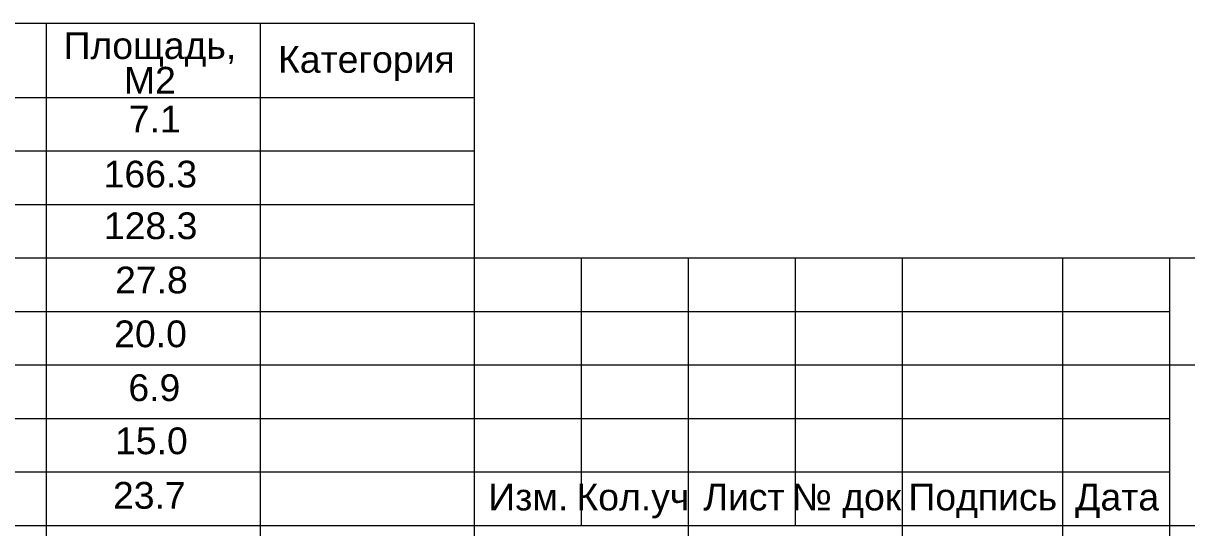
# Model space of a CAD drawing. Header units: metres. Extents: x 1647.3 to 1708.8, y -76.7 to -8.6.
# Drawn here: x 1685.63 to 1696.51, y -70.3 to -65.59 of the extents above; entities that cross this region are included whole.
import ezdxf
from ezdxf.enums import TextEntityAlignment as Align

# ---------------------------------------------------------------- set-up
doc = ezdxf.new("R2010")
doc.units = ezdxf.units.M
doc.header["$MEASUREMENT"] = 0
doc.layers.add('Level 50', color=7, linetype='Continuous', lineweight=0)
doc.layers.add('Level 63', color=7, linetype='Continuous', lineweight=0)
doc.styles.add('Style-Arial', font='arial.ttf')

# ---------------------------------------------------------------- blocks, each defined once
blk = doc.blocks.new('*U526')
at = {"layer": 'Level 63', "color": 7, "linetype": 'Continuous', "lineweight": 13}
for p, q in [((11.763, -8.5), (30.263, -8.5)), ((11.763, -8.5), (11.763, -14)), ((12.763, -8.5), (12.763, -11)), ((13.763, -8.5), (13.763, -14)), ((14.763, -8.5), (14.763, -11)), ((15.763, -8.5), (15.763, -14)), ((17.263, -8.5), (17.263, -14)), ((18.263, -8.5), (18.263, -14)), ((18.263, -9.5), (30.263, -9.5)), ((11.763, -10.5), (18.263, -10.5)), ((11.763, -11), (18.263, -11)), ((18.263, -11), (30.263, -11))]:
    blk.add_line(p, q, dxfattribs=at)
at = {"layer": 'Level 63', "color": 7, "linetype": 'Continuous', "lineweight": 0}
for p, q in [((11.763, -9), (18.263, -9)), ((11.763, -9.5), (18.263, -9.5)), ((11.763, -10), (18.263, -10))]:
    blk.add_line(p, q, dxfattribs=at)
at = {"layer": 'Level 63', "color": 7, "linetype": 'Continuous', "lineweight": 0, "style": 'Style-Arial'}
for s, p in [('Изм.', (12.27, -10.735)), ('Кол.уч', (13.247, -10.735)), ('Лист', (14.286, -10.735)), ('№ док', (15.244, -10.735)), ('Подпись', (16.518, -10.735)), ('Дата', (17.774, -10.735))]:
    blk.add_text(s, height=0.25, dxfattribs=at).set_placement(p, align=Align.MIDDLE_CENTER)

msp = doc.modelspace()

# ---------------------------------------------------------------- linework, layer by layer
at = {"color": 7, "linetype": 'Continuous', "lineweight": 13}
for p, q in [((1677.16407284, -65.58667242), (1689.84800072, -65.58667242)), ((1685.84800072, -65.58667242), (1685.84800072, -73.28031993)), ((1687.84800072, -65.58667242), (1687.84800072, -73.28031993)), ((1689.84800072, -65.58667242), (1689.84800072, -72.78031993)), ((1689.84800072, -65.58667242), (1689.84800072, -73.28031993)), ((1677.16407284, -66.28031993), (1689.84800072, -66.28031993))]:
    msp.add_line(p, q, dxfattribs=at)
at = {"color": 7, "linetype": 'Continuous', "lineweight": 0}
for p, q in [((1677.16407284, -66.78031993), (1689.84800072, -66.78031993)), ((1677.16407284, -67.28031993), (1689.84800072, -67.28031993)), ((1677.16407284, -67.78031993), (1689.84800072, -67.78031993)), ((1677.16407284, -68.28031993), (1689.84800072, -68.28031993)), ((1677.16407284, -68.78031993), (1689.84800072, -68.78031993)), ((1677.16407284, -69.28031993), (1689.84800072, -69.28031993)), ((1677.16407284, -69.78031993), (1689.84800072, -69.78031993)), ((1677.16407284, -70.28031993), (1689.84800072, -70.28031993))]:
    msp.add_line(p, q, dxfattribs=at)

# ---------------------------------------------------------------- block references
at = {"layer": 'Level 50', "color": 7, "linetype": 'Continuous', "lineweight": 13}
msp.add_blockref('*U526', (1678.08518472, -59.28030757), dxfattribs=at)

# ---------------------------------------------------------------- texts
at = {"color": 7, "linetype": 'Continuous', "lineweight": 0, "char_height": 0.25, "attachment_point": 2, "style": 'Style-Arial'}
for s, insert, line_spacing_factor in [('Площадь,\\PМ2', (1686.81721185, -65.67060533), 0.776524), ('Категория', (1688.84060345, -65.79977483), 0.6)]:
    msp.add_mtext(s, dxfattribs=dict(at, insert=insert, line_spacing_factor=line_spacing_factor))
at = {"color": 7, "linetype": 'Continuous', "lineweight": 13, "char_height": 0.25, "attachment_point": 1, "line_spacing_factor": 0.6, "style": 'Style-Arial'}
for s, insert in [('7.1', (1686.61984822, -66.35749855)), ('166.3', (1686.38455974, -66.87146181)), ('128.3', (1686.38690777, -67.35444356)), ('27.8', (1686.49166612, -67.86169893)), ('20.0', (1686.48284308, -68.36495591)), ('6.9', (1686.61595897, -68.86802901)), ('15.0', (1686.49111825, -69.36502041)), ('23.7', (1686.47188917, -69.87465013))]:
    msp.add_mtext(s, dxfattribs=dict(at, insert=insert))

doc.saveas('drawing.dxf')
